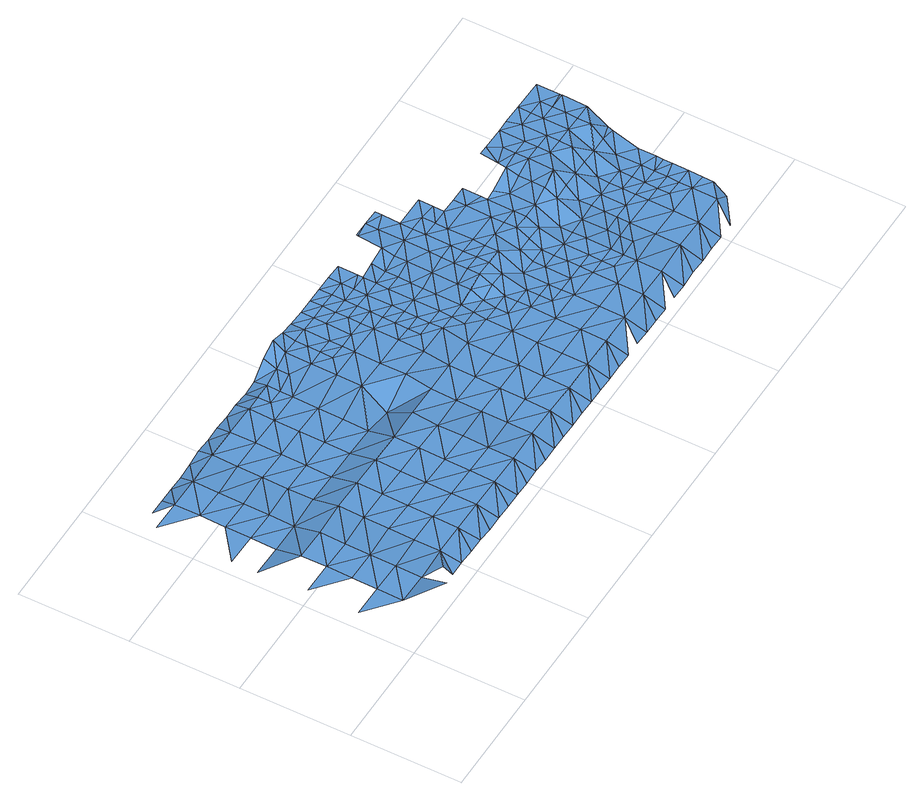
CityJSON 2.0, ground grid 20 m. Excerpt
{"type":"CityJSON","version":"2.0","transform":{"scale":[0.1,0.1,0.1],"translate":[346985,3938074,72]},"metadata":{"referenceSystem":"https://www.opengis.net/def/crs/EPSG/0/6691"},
"CityObjects":{
"waterbody1":{"type":"WaterBody","attributes":{"name":"7","class":"1140","function":"1","WaterBodyRiverFloodingRiskAttribute.description":"4","WaterBodyRiverFloodingRiskAttribute.rankOrg":"4","WaterBodyRiverFloodingRiskAttribute.adminType":"2","WaterBodyRiverFloodingRiskAttribute.scale":"L2"},"geometry":[{"type":"MultiSurface","lod":"1","boundaries":[[[0,1,2]],[[3,2,1]],[[4,5,6]],[[7,1,8]],[[1,7,3]],[[5,2,9]],[[10,11,12]],[[6,5,9]],[[2,3,9]],[[6,13,11]],[[14,3,7]],[[15,13,6]],[[16,17,18]],[[14,7,19]],[[6,9,15]],[[11,20,12]],[[21,9,3]],[[20,18,12]],[[22,14,19]],[[21,3,14]],[[11,13,20]],[[18,23,16]],[[20,23,18]],[[24,25,26]],[[22,27,14]],[[28,25,16]],[[9,21,29]],[[15,9,30]],[[15,31,13]],[[32,33,26]],[[30,9,29]],[[34,21,14]],[[13,31,20]],[[28,16,23]],[[25,35,26]],[[26,36,32]],[[34,29,21]],[[14,27,37]],[[31,15,30]],[[38,23,20]],[[39,25,28]],[[37,27,40]],[[14,37,34]],[[29,41,30]],[[26,35,36]],[[25,39,35]],[[20,31,42]],[[40,43,37]],[[20,42,38]],[[29,34,41]],[[30,44,31]],[[28,23,45]],[[46,36,35]],[[47,44,30]],[[37,48,34]],[[39,28,45]],[[31,44,42]],[[23,38,45]],[[30,41,47]],[[35,49,46]],[[50,41,34]],[[37,43,48]],[[35,39,51]],[[52,48,43]],[[42,53,38]],[[51,39,45]],[[54,49,35]],[[50,34,48]],[[53,42,44]],[[54,35,51]],[[52,55,48]],[[47,41,56]],[[45,38,57]],[[41,50,56]],[[38,53,57]],[[58,49,54]],[[51,45,59]],[[60,48,55]],[[47,56,61]],[[44,47,62]],[[45,57,59]],[[54,63,58]],[[50,48,60]],[[62,47,61]],[[53,44,62]],[[50,64,56]],[[54,51,65]],[[53,66,57]],[[60,64,50]],[[65,51,59]],[[55,67,60]],[[68,61,56]],[[54,69,63]],[[53,62,66]],[[66,70,57]],[[57,71,59]],[[54,65,69]],[[67,72,60]],[[73,68,56]],[[61,68,62]],[[56,64,73]],[[74,63,69]],[[72,75,60]],[[71,57,70]],[[62,76,66]],[[68,76,62]],[[65,59,77]],[[69,78,74]],[[64,60,75]],[[77,59,71]],[[64,79,73]],[[66,80,70]],[[75,79,64]],[[76,80,66]],[[69,65,81]],[[72,82,75]],[[81,65,77]],[[69,81,78]],[[79,83,73]],[[73,84,68]],[[80,85,70]],[[70,86,71]],[[82,87,75]],[[84,76,68]],[[88,78,81]],[[89,81,77]],[[90,79,75]],[[84,73,83]],[[77,71,86]],[[91,80,76]],[[90,75,87]],[[70,85,86]],[[84,92,76]],[[93,89,77]],[[94,88,81]],[[92,91,76]],[[94,81,89]],[[94,95,88]],[[93,77,86]],[[79,96,83]],[[80,97,85]],[[90,87,98]],[[99,96,79]],[[91,97,80]],[[85,97,86]],[[79,90,99]],[[100,89,93]],[[98,101,90]],[[84,83,96]],[[84,102,92]],[[101,103,90]],[[90,103,99]],[[93,86,104]],[[100,93,105]],[[84,96,102]],[[102,106,92]],[[86,97,104]],[[104,107,93]],[[91,92,106]],[[108,97,91]],[[99,109,96]],[[106,108,91]],[[105,93,107]],[[103,101,110]],[[96,109,102]],[[99,103,111]],[[97,112,104]],[[113,107,104]],[[114,105,107]],[[115,105,114]],[[110,116,103]],[[115,117,118]],[[99,111,109]],[[119,97,108]],[[102,120,106]],[[112,113,104]],[[117,115,114]],[[121,111,103]],[[122,120,102]],[[123,124,107]],[[123,107,113]],[[106,120,108]],[[97,119,112]],[[114,107,124]],[[102,109,122]],[[125,117,114]],[[103,116,121]],[[126,125,114]],[[126,114,124]],[[108,127,119]],[[128,113,112]],[[121,116,129]],[[127,108,120]],[[111,121,130]],[[109,111,131]],[[132,128,112]],[[129,133,121]],[[122,109,131]],[[111,130,131]],[[119,127,134]],[[112,119,135]],[[135,119,134]],[[121,136,130]],[[112,135,132]],[[136,121,133]],[[122,131,137]],[[120,122,138]],[[138,122,137]],[[134,127,139]],[[136,140,130]],[[130,141,131]],[[127,120,142]],[[143,132,135]],[[136,133,144]],[[139,145,134]],[[145,146,134]],[[142,120,138]],[[147,137,131]],[[135,134,146]],[[139,127,142]],[[148,143,135]],[[146,149,135]],[[144,150,136]],[[141,147,131]],[[149,148,135]],[[130,140,141]],[[137,147,138]],[[151,139,142]],[[152,140,136]],[[142,138,153]],[[154,151,142]],[[155,152,136]],[[136,150,155]],[[154,142,153]],[[140,152,141]],[[156,138,147]],[[153,138,156]],[[157,151,154]],[[150,158,155]],[[159,147,141]],[[160,153,156]],[[161,156,147]],[[158,162,155]],[[159,141,152]],[[163,161,147]],[[159,163,147]],[[164,152,155]],[[160,156,165]],[[165,156,161]],[[166,160,165]],[[155,162,164]],[[164,167,152]],[[168,161,163]],[[159,169,163]],[[159,152,167]],[[167,170,159]],[[169,171,163]],[[163,172,168]],[[173,174,164]],[[171,172,163]],[[159,170,169]],[[164,175,167]],[[176,169,170]],[[164,174,177]],[[174,178,177]],[[170,167,175]],[[176,170,179]],[[164,177,175]],[[178,180,177]],[[170,181,179]],[[170,175,181]],[[182,175,177]],[[183,177,180]],[[184,179,181]],[[185,181,175]],[[183,182,177]],[[182,185,175]],[[186,184,181]],[[185,186,181]],[[184,186,187]],[[188,189,183]],[[190,185,182]],[[191,182,183]],[[191,183,189]],[[182,192,190]],[[193,192,182]],[[191,193,182]],[[189,194,191]],[[194,195,191]],[[193,196,192]],[[197,198,199]],[[199,192,196]],[[195,200,191]],[[197,199,196]],[[193,191,200]],[[193,201,196]],[[200,201,193]],[[196,202,197]],[[195,203,200]],[[203,204,200]],[[196,205,202]],[[196,201,205]],[[206,200,204]],[[207,202,205]],[[201,208,205]],[[206,209,200]],[[210,207,205]],[[201,200,209]],[[208,210,205]],[[201,209,208]],[[211,207,210]],[[212,213,206]],[[214,208,209]],[[213,215,206]],[[206,215,209]],[[216,217,209]],[[216,209,215]],[[214,209,217]]]}]},
"waterbody2":{"type":"WaterBody","attributes":{"name":"7","class":"1140","function":"1","WaterBodyRiverFloodingRiskAttribute.description":"4","WaterBodyRiverFloodingRiskAttribute.rankOrg":"3","WaterBodyRiverFloodingRiskAttribute.adminType":"2","WaterBodyRiverFloodingRiskAttribute.scale":"L2"},"geometry":[{"type":"MultiSurface","lod":"1","boundaries":[[[95,94,218]],[[218,89,100]],[[94,89,218]],[[95,218,219]],[[100,115,218]],[[115,219,218]],[[219,115,118]],[[115,100,105]]]}]},
"waterbody3":{"type":"WaterBody","attributes":{"name":"7","class":"1140","function":"1","WaterBodyRiverFloodingRiskAttribute.description":"4","WaterBodyRiverFloodingRiskAttribute.rankOrg":"3","WaterBodyRiverFloodingRiskAttribute.adminType":"2","WaterBodyRiverFloodingRiskAttribute.scale":"L2"},"geometry":[{"type":"MultiSurface","lod":"1","boundaries":[[[123,128,220]],[[221,222,223]],[[224,225,226]],[[124,123,220]],[[124,227,126]],[[228,224,229]],[[229,224,226]],[[221,223,227]],[[229,226,148]],[[132,143,226]],[[143,148,226]],[[220,225,227]],[[128,123,113]],[[227,124,220]],[[223,125,227]],[[128,132,220]],[[225,220,132]],[[227,225,221]],[[132,226,225]],[[125,126,227]]]}]},
"waterbody4":{"type":"WaterBody","attributes":{"name":"7","class":"1140","function":"1","WaterBodyRiverFloodingRiskAttribute.description":"4","WaterBodyRiverFloodingRiskAttribute.rankOrg":"2","WaterBodyRiverFloodingRiskAttribute.adminType":"2","WaterBodyRiverFloodingRiskAttribute.scale":"L2"},"geometry":[{"type":"MultiSurface","lod":"1","boundaries":[[[230,222,231]],[[221,231,222]],[[225,224,221]],[[232,231,228]],[[232,233,230]],[[232,230,231]],[[224,228,231]],[[224,231,221]]]}]},
"waterbody5":{"type":"WaterBody","attributes":{"name":"7","class":"1140","function":"1","WaterBodyRiverFloodingRiskAttribute.description":"4","WaterBodyRiverFloodingRiskAttribute.rankOrg":"1","WaterBodyRiverFloodingRiskAttribute.adminType":"2","WaterBodyRiverFloodingRiskAttribute.scale":"L2"},"geometry":[{"type":"MultiSurface","lod":"1","boundaries":[[[228,234,232]],[[235,236,234]],[[228,237,234]],[[237,235,234]],[[235,237,238]],[[239,234,236]],[[239,233,234]],[[233,232,234]]]}]},
"waterbody6":{"type":"WaterBody","attributes":{"name":"7","class":"1140","function":"1","WaterBodyRiverFloodingRiskAttribute.description":"4","WaterBodyRiverFloodingRiskAttribute.rankOrg":"3","WaterBodyRiverFloodingRiskAttribute.adminType":"2","WaterBodyRiverFloodingRiskAttribute.scale":"L2"},"geometry":[{"type":"MultiSurface","lod":"1","boundaries":[[[240,241,242]],[[154,153,160]],[[145,139,151]],[[243,244,245]],[[146,145,240]],[[246,245,244]],[[245,157,154]],[[240,157,241]],[[247,248,249]],[[151,157,240]],[[157,245,246]],[[250,247,251]],[[252,251,247]],[[252,247,244]],[[244,247,253]],[[249,253,247]],[[254,246,253]],[[254,241,246]],[[242,146,240]],[[145,151,240]],[[154,160,245]],[[160,166,245]],[[157,246,241]],[[246,244,253]],[[243,245,166]],[[250,248,247]]]}]},
"waterbody7":{"type":"WaterBody","attributes":{"name":"7","class":"1140","function":"1","WaterBodyRiverFloodingRiskAttribute.description":"4","WaterBodyRiverFloodingRiskAttribute.rankOrg":"1","WaterBodyRiverFloodingRiskAttribute.adminType":"2","WaterBodyRiverFloodingRiskAttribute.scale":"L2"},"geometry":[{"type":"MultiSurface","lod":"1","boundaries":[[[255,256,257]],[[258,257,256]],[[257,258,259]],[[259,258,260]],[[259,261,257]],[[238,258,256]],[[262,255,257]],[[257,261,262]]]}]},
"waterbody8":{"type":"WaterBody","attributes":{"name":"7","class":"1140","function":"1","WaterBodyRiverFloodingRiskAttribute.description":"4","WaterBodyRiverFloodingRiskAttribute.rankOrg":"4","WaterBodyRiverFloodingRiskAttribute.adminType":"2","WaterBodyRiverFloodingRiskAttribute.scale":"L2"},"geometry":[{"type":"MultiSurface","lod":"1","boundaries":[[[263,264,265]],[[264,266,265]],[[266,252,265]],[[266,251,252]],[[252,244,265]],[[265,244,243]],[[243,166,263]],[[243,263,265]]]}]},
"waterbody9":{"type":"WaterBody","attributes":{"name":"7","class":"1140","function":"1","WaterBodyRiverFloodingRiskAttribute.description":"4","WaterBodyRiverFloodingRiskAttribute.rankOrg":"1","WaterBodyRiverFloodingRiskAttribute.adminType":"2","WaterBodyRiverFloodingRiskAttribute.scale":"L2"},"geometry":[{"type":"MultiSurface","lod":"1","boundaries":[[[267,268,269]],[[267,270,268]],[[267,271,270]],[[269,272,267]],[[271,267,273]],[[273,267,272]],[[272,269,274]]]}]},
"waterbody10":{"type":"WaterBody","attributes":{"name":"7","class":"1140","function":"1","WaterBodyRiverFloodingRiskAttribute.description":"4","WaterBodyRiverFloodingRiskAttribute.rankOrg":"3","WaterBodyRiverFloodingRiskAttribute.adminType":"2","WaterBodyRiverFloodingRiskAttribute.scale":"L2"},"geometry":[{"type":"MultiSurface","lod":"1","boundaries":[[[179,184,275]],[[184,187,275]],[[275,187,276]],[[275,276,277]],[[278,279,280]],[[279,281,282]],[[279,282,283]],[[284,283,282]],[[171,169,285]],[[286,287,283]],[[286,251,287]],[[266,287,251]],[[264,287,266]],[[264,280,287]],[[172,280,264]],[[285,280,172]],[[285,288,280]],[[285,179,288]],[[176,179,285]],[[168,172,289]],[[168,289,161]],[[161,289,165]],[[165,289,166]],[[263,166,289]],[[290,276,291]],[[207,211,292]],[[202,207,292]],[[202,292,293]],[[202,293,294]],[[197,202,294]],[[192,199,190]],[[190,199,295]],[[186,190,295]],[[281,296,282]],[[297,284,282]],[[190,186,185]],[[298,299,292]],[[299,293,292]],[[294,293,300]],[[197,294,198]],[[199,198,295]],[[187,186,295]],[[301,292,211]],[[302,297,282]],[[277,288,275]],[[282,296,302]],[[291,303,290]],[[300,303,294]],[[294,303,198]],[[198,303,291]],[[295,198,291]],[[187,295,291]],[[289,264,263]],[[176,285,169]],[[179,275,288]],[[288,278,280]],[[171,285,172]],[[172,264,289]],[[287,280,279]],[[287,279,283]],[[276,187,291]],[[301,298,292]]]}]},
"waterbody11":{"type":"WaterBody","attributes":{"name":"7","class":"1140","function":"1","WaterBodyRiverFloodingRiskAttribute.description":"4","WaterBodyRiverFloodingRiskAttribute.rankOrg":"2","WaterBodyRiverFloodingRiskAttribute.adminType":"2","WaterBodyRiverFloodingRiskAttribute.scale":"L2"},"geometry":[{"type":"MultiSurface","lod":"1","boundaries":[[[299,298,304]],[[304,298,305]],[[306,304,305]],[[277,276,307]],[[290,303,308]],[[303,309,308]],[[303,310,309]],[[300,310,303]],[[300,293,310]],[[293,311,310]],[[293,304,311]],[[293,299,304]],[[312,305,313]],[[281,307,296]],[[302,296,314]],[[314,296,308]],[[296,276,308]],[[314,297,302]],[[315,297,314]],[[316,297,315]],[[316,317,297]],[[317,316,318]],[[284,297,317]],[[283,284,317]],[[319,283,317]],[[286,283,319]],[[250,286,319]],[[261,320,321]],[[320,248,268]],[[249,248,320]],[[253,320,261]],[[248,319,322]],[[250,319,248]],[[279,278,307]],[[276,296,307]],[[308,276,290]],[[308,309,314]],[[323,309,310]],[[323,310,311]],[[301,211,324]],[[268,321,320]],[[271,325,326]],[[326,327,255]],[[238,237,328]],[[260,328,329]],[[149,242,329]],[[306,311,304]],[[305,298,313]],[[324,298,301]],[[298,324,313]],[[211,330,324]],[[331,318,332]],[[331,333,318]],[[274,318,333]],[[274,322,318]],[[269,322,274]],[[269,268,322]],[[270,271,321]],[[321,271,326]],[[326,255,321]],[[321,255,262]],[[258,238,328]],[[260,258,328]],[[259,260,334]],[[334,260,241]],[[241,260,329]],[[242,241,329]],[[281,279,307]],[[335,315,336]],[[315,335,316]],[[317,322,319]],[[253,249,320]],[[251,286,250]],[[254,253,334]],[[334,253,261]],[[337,338,325]],[[325,338,326]],[[338,327,326]],[[327,338,339]],[[237,228,328]],[[229,328,228]],[[148,328,229]],[[328,148,329]],[[329,148,149]],[[316,332,318]],[[318,322,317]],[[322,268,248]],[[270,321,268]],[[321,262,261]],[[259,334,261]],[[241,254,334]],[[149,146,242]],[[309,340,314]],[[340,341,314]],[[341,315,314]],[[342,315,341]],[[342,336,315]],[[278,288,307]],[[277,307,288]],[[343,324,344]],[[343,313,324]],[[343,345,313]],[[330,344,324]],[[344,330,346]],[[345,312,313]]]}]},
"waterbody12":{"type":"WaterBody","attributes":{"name":"7","class":"1140","function":"1","WaterBodyRiverFloodingRiskAttribute.description":"4","WaterBodyRiverFloodingRiskAttribute.rankOrg":"3","WaterBodyRiverFloodingRiskAttribute.adminType":"2","WaterBodyRiverFloodingRiskAttribute.scale":"L2"},"geometry":[{"type":"MultiSurface","lod":"1","boundaries":[[[347,348,349]],[[323,350,309]],[[323,311,350]],[[349,341,350]],[[350,341,340]],[[306,305,351]],[[352,353,351]],[[354,352,305]],[[351,305,352]],[[311,306,351]],[[355,352,354]],[[354,305,312]],[[348,356,357]],[[350,311,347]],[[351,347,311]],[[353,347,351]],[[349,342,341]],[[347,349,350]],[[358,355,354]],[[348,357,349]],[[349,336,342]],[[357,336,349]],[[340,309,350]],[[358,354,359]],[[312,359,354]],[[359,312,345]]]}]},
"waterbody13":{"type":"WaterBody","attributes":{"name":"7","class":"1140","function":"1","WaterBodyRiverFloodingRiskAttribute.description":"4","WaterBodyRiverFloodingRiskAttribute.rankOrg":"3","WaterBodyRiverFloodingRiskAttribute.adminType":"2","WaterBodyRiverFloodingRiskAttribute.scale":"L2"},"geometry":[{"type":"MultiSurface","lod":"1","boundaries":[[[330,211,360]],[[210,360,211]],[[214,360,210]],[[208,214,210]],[[360,217,361]],[[214,217,360]],[[360,361,330]],[[361,346,330]]]}]},
"waterbody14":{"type":"WaterBody","attributes":{"name":"7","class":"1140","function":"1","WaterBodyRiverFloodingRiskAttribute.description":"4","WaterBodyRiverFloodingRiskAttribute.rankOrg":"2","WaterBodyRiverFloodingRiskAttribute.adminType":"2","WaterBodyRiverFloodingRiskAttribute.scale":"L2"},"geometry":[{"type":"MultiSurface","lod":"1","boundaries":[[[357,356,362]],[[356,363,362]],[[364,363,356]],[[365,363,364]],[[366,365,364]],[[367,366,364]],[[368,367,364]],[[368,364,369]],[[368,369,352]],[[355,370,352]],[[370,368,352]],[[353,369,347]],[[353,352,369]],[[336,357,371]],[[371,357,362]],[[369,356,348]],[[369,364,356]],[[348,347,369]],[[372,368,370]],[[355,358,370]],[[373,371,362]],[[373,362,363]],[[374,371,373]],[[358,375,370]],[[375,372,370]]]}]},
"waterbody15":{"type":"WaterBody","attributes":{"name":"7","class":"1140","function":"1","WaterBodyRiverFloodingRiskAttribute.description":"4","WaterBodyRiverFloodingRiskAttribute.rankOrg":"1","WaterBodyRiverFloodingRiskAttribute.adminType":"2","WaterBodyRiverFloodingRiskAttribute.scale":"L2"},"geometry":[{"type":"MultiSurface","lod":"1","boundaries":[[[376,366,367]],[[372,376,368]],[[376,367,368]],[[377,376,378]],[[376,377,366]],[[378,372,375]],[[372,378,376]]]}]}
},
"vertices":[
[3,102,43],[59,54,43],[60,101,43],[117,100,43],[5,194,43],[61,147,43],[62,193,43],[116,53,43],[115,7,57],[117,146,43],[7,286,31],[62,239,43],[63,285,31],[119,238,43],[173,52,51],[118,192,43],[65,378,31],[7,333,31],[64,332,31],[144,30,54],[120,285,31],[173,99,51],[172,29,9],[121,331,31],[10,471,31],[66,424,31],[66,470,31],[200,29,9],[121,377,31],[174,145,51],[175,191,51],[176,237,51],[67,493,27],[38,494,26],[230,98,51],[123,469,31],[95,493,26],[229,51,51],[177,330,39],[122,423,31],[229,28,9],[231,144,51],[177,284,39],[257,28,9],[232,236,51],[178,376,39],[123,492,27],[232,190,51],[286,51,51],[152,492,30],[287,97,51],[179,422,39],[285,27,6],[233,283,39],[180,468,39],[314,27,6],[287,143,51],[234,329,39],[180,492,35],[235,375,39],[342,50,51],[288,189,51],[289,235,51],[208,491,33],[343,96,51],[236,421,39],[290,282,39],[342,26,6],[345,188,51],[236,467,39],[291,328,39],[291,374,39],[370,26,6],[344,142,51],[237,491,35],[399,49,51],[346,234,51],[292,420,39],[265,490,33],[400,95,51],[346,281,39],[293,466,39],[399,25,6],[401,141,51],[401,187,51],[347,327,39],[348,373,39],[427,25,8],[293,490,35],[321,443,39],[456,48,55],[403,280,27],[402,233,55],[349,419,39],[321,466,39],[322,489,33],[457,140,55],[404,326,63],[455,24,7],[457,94,55],[349,442,39],[484,24,7],[458,186,55],[512,47,55],[405,372,63],[378,442,51],[459,232,55],[405,418,63],[460,279,63],[514,139,55],[512,24,7],[513,93,55],[461,371,63],[433,395,63],[406,465,63],[378,465,51],[540,23,7],[407,488,78],[378,488,64],[460,325,63],[516,232,55],[569,46,55],[515,185,55],[434,418,63],[434,441,63],[435,487,69],[435,464,63],[516,278,63],[462,394,63],[569,23,7],[570,92,55],[571,138,55],[490,394,63],[597,22,8],[517,324,63],[518,370,63],[626,45,55],[571,184,55],[572,231,55],[545,300,63],[626,91,55],[627,137,55],[573,277,63],[518,393,63],[625,22,8],[545,323,63],[546,347,63],[628,183,55],[547,393,63],[546,370,63],[654,21,8],[573,300,63],[683,90,57],[601,253,59],[601,276,63],[682,44,57],[629,230,55],[602,299,63],[682,21,9],[684,136,57],[629,253,59],[657,206,56],[710,20,9],[685,182,57],[739,43,57],[657,229,56],[658,252,60],[740,89,57],[685,205,57],[713,159,57],[741,135,57],[713,182,57],[713,205,57],[739,20,9],[767,19,9],[796,88,57],[741,158,57],[796,42,57],[795,19,9],[769,158,57],[823,18,9],[797,134,57],[853,87,57],[852,41,57],[798,157,57],[825,111,57],[825,134,57],[826,157,57],[852,18,9],[880,17,10],[853,110,57],[909,40,65],[882,110,61],[910,86,65],[908,17,14],[937,16,14],[910,132,65],[911,155,65],[883,156,61],[882,133,61],[965,39,65],[966,85,65],[939,155,65],[965,16,15],[993,15,16],[967,131,65],[1022,38,65],[967,154,65],[995,108,65],[1023,84,65],[995,131,65],[996,154,65],[1022,15,16],[1050,37,45],[1023,107,65],[1051,61,65],[1051,81,65],[1052,107,65],
[350,466,39],[350,489,35],
[462,417,63],[491,463,63],[492,486,63],[463,487,63],[519,439,63],[491,440,63],[519,416,63],[463,464,63],[547,439,63],[547,416,63],
[520,486,63],[520,463,63],[548,462,63],[548,485,63],
[576,462,63],[604,448,63],[605,484,63],[576,439,63],[604,438,63],[577,485,63],
[574,323,63],[602,346,63],[574,346,63],[658,275,73],[658,298,73],[630,276,63],[630,322,63],[687,321,82],[716,344,82],[687,344,82],[715,321,82],[715,297,82],[687,298,82],[659,345,73],[631,345,63],
[661,437,78],[631,438,70],[632,414,63],[604,415,63],[632,391,63],[603,392,63],[660,391,73],[660,414,73],
[686,252,70],[714,251,70],[686,275,82],[715,274,82],
[745,412,82],[717,390,82],[745,389,82],[717,413,82],[717,436,82],[774,409,82],[774,435,82],[773,389,82],
[798,180,57],[827,203,57],[798,204,57],[770,227,57],[771,250,70],[742,228,57],[799,250,70],[800,273,82],[772,296,82],[800,296,82],[741,181,57],[743,297,82],[743,274,82],[770,204,57],[685,229,57],[855,203,57],[855,179,57],[968,178,65],[940,201,65],[911,178,65],[854,133,57],[827,249,70],[828,295,82],[997,200,65],[968,201,65],[912,202,65],[996,177,65],[828,272,82],[883,202,61],
[969,224,65],[997,246,87],[969,247,87],[799,227,57],[855,226,57],[884,248,83],[912,225,65],[941,247,87],[1026,246,87],[1025,223,65],[856,272,82],[857,318,82],[829,342,82],[800,319,82],[801,365,82],[744,320,82],[688,367,82],[689,413,82],[744,366,82],[912,248,87],[1025,177,65],[718,469,82],[689,460,82],[661,480,82],[575,415,63],[575,369,63],[1024,153,65],[830,388,82],[829,354,82],[802,388,82],[631,368,63],[844,341,88],[886,341,103],[718,482,82],[690,483,82],[662,483,82],[884,271,96],[885,295,96],[885,318,96],[1053,199,65],[1053,166,65],[1054,245,80],[1052,153,65],
[942,294,110],[942,317,110],[914,317,110],[913,271,110],[969,270,110],[998,293,110],[970,293,110],[1026,269,110],[1026,292,110],[942,340,110],[914,340,110],[1055,292,110],[1054,254,85],
[1024,130,65],[1052,136,65],
[914,363,110],[943,386,110],[971,362,110],[964,386,110],[1000,385,110],[999,362,110],[999,339,110],[970,316,110],[1027,315,110],[886,356,105],[1027,338,110],[902,387,110],[886,387,110],[1056,338,110],
[1028,361,110],[1056,384,110],[1056,341,110]
]}
